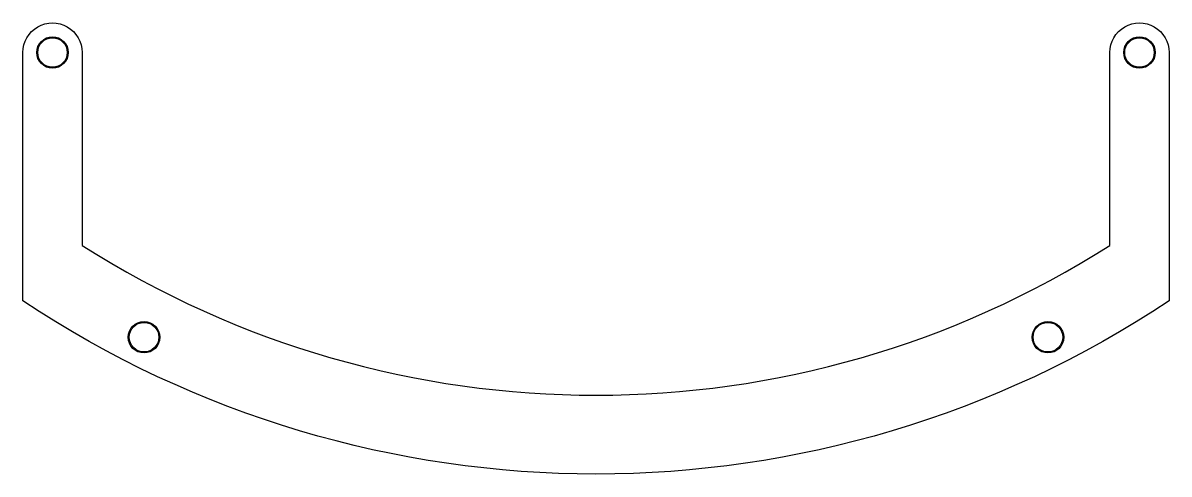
# Model space of a CAD drawing. Header units: inches. Extents: x 0 to 116, y 0 to 46.
import ezdxf

# ---------------------------------------------------------------- set-up
doc = ezdxf.new("R2010")
doc.units = ezdxf.units.IN
doc.header["$MEASUREMENT"] = 0
doc.layers.add('ハンドル2', color=5, linetype='Continuous')
doc.layers.add('穴', color=3, linetype='Continuous')

msp = doc.modelspace()

# ---------------------------------------------------------------- linework, layer by layer
for centre in [(3, 42.78), (113.29, 42.78), (12.29, 13.89), (104, 13.89)]:
    msp.add_circle(centre, 1.6)
at = {"layer": 'ハンドル2'}
msp.add_lwpolyline([(0, 17.57), (0, 42.78, -1.000185), (6, 42.78), (6, 23.21, 0.291662), (110.29, 23.21), (110.29, 42.78, -1.000185), (116.29, 42.78), (116.29, 17.57, -0.30217)], format="xyb", close=True, dxfattribs=at)
at = {"layer": '穴'}
for centre in [(3, 42.78), (113.29, 42.78), (12.29, 13.89), (104, 13.89)]:
    msp.add_circle(centre, 1.5, dxfattribs=at)

doc.saveas('drawing.dxf')
